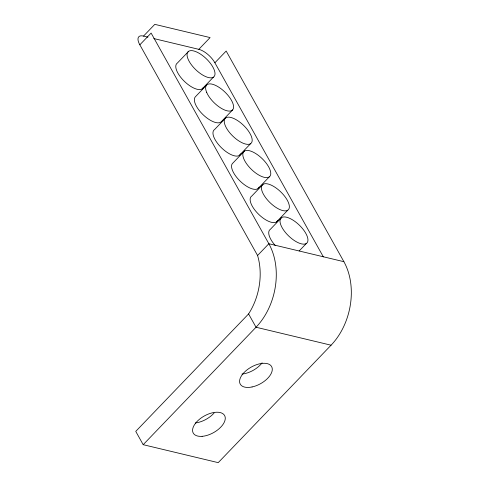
<?xml version="1.0" encoding="UTF-8"?>
<svg xmlns="http://www.w3.org/2000/svg" width="487" height="487" viewBox="0 0 487 487"><rect width="100%" height="100%" fill="white"/><g stroke="black" fill="none" stroke-linecap="round" stroke-linejoin="round"><path stroke-width="0.73" d="M323.356 256.88L214.883 62.78L226.163 51.038L343.895 261.696A59.907 44.043 -76.5 0 1 331.069 345.198L218.225 462.65L143.184 444.686L135.751 431.385L248.589 313.926A56.102 41.243 -76.5 0 0 257.574 255.48L139.836 44.816A14.701 6.215 43.9 0 1 143.519 36.093L154.799 24.35L210.092 37.584L198.812 49.333L153.837 38.564M139.836 44.816L151.122 33.073L268.854 243.731A59.907 44.043 -76.5 0 1 256.028 327.234L143.184 444.686M188.67 51.287L177.39 63.036A17.97 7.597 43.9 0 0 184.877 81.822A17.97 7.597 43.9 0 0 203.389 87.386M202.117 88.914L213.403 77.171A17.97 7.597 43.9 0 0 200.522 54.124A17.97 7.597 43.9 0 0 189.187 61.392A17.97 7.597 43.9 0 0 213.403 77.171M206.646 85.067L195.36 96.81A17.97 7.597 43.9 0 0 203.134 114.768A17.97 7.597 43.9 0 0 221.323 121.665L232.609 109.922M225.852 117.811L214.566 129.56A17.97 7.597 43.9 0 0 222.06 148.346A17.97 7.597 43.9 0 0 240.566 153.91M239.294 155.438L250.58 143.695A17.97 7.597 43.9 0 0 237.699 120.648A17.97 7.597 43.9 0 0 226.37 127.917A17.97 7.597 43.9 0 0 250.58 143.695M244.346 151.14L233.066 162.883A17.97 7.597 43.9 0 0 240.84 181.785A17.97 7.597 43.9 0 0 259.2 187.069M257.976 188.639L269.262 176.897A17.97 7.597 43.9 0 0 256.089 153.782A17.97 7.597 43.9 0 0 245.064 161.374A17.97 7.597 43.9 0 0 269.262 176.897M263.029 184.336L251.749 196.084A17.97 7.597 43.9 0 0 259.236 214.87A17.97 7.597 43.9 0 0 277.748 220.434M276.476 221.962L287.756 210.22A17.97 7.597 43.9 0 0 274.881 187.172A17.97 7.597 43.9 0 0 263.546 194.441A17.97 7.597 43.9 0 0 287.756 210.22M281.62 217.598L270.334 229.347A17.97 7.597 43.9 0 0 275.252 245.503M257.574 255.48L268.854 243.731L343.895 261.696M299.164 250.957L306.347 243.482A17.97 7.597 43.9 0 0 293.466 220.434A17.97 7.597 43.9 0 0 282.137 227.703A17.97 7.597 43.9 0 0 306.347 243.482M143.519 36.093L147.938 37.152M331.069 345.198L256.028 327.234L248.589 313.926M198.812 49.333A14.902 6.301 43.9 0 1 214.883 62.78M262.128 362.815A17.97 9.527 -29.2 0 1 241.942 374.071M214.091 413.006A17.97 9.527 -29.2 0 1 195.324 422.966M252.083 386.958A17.97 9.527 -29.2 0 0 271.63 366.614A17.97 9.527 -29.2 0 0 244.084 372.531A17.97 9.527 -29.2 0 0 252.083 386.958M202.105 436.334A17.97 9.527 -29.2 0 0 225.207 417.298A17.97 9.527 -29.2 0 0 199.439 419.283A17.97 9.527 -29.2 0 0 202.105 436.334M206.762 92.615A17.97 7.597 43.9 0 0 230.82 110.926A17.97 7.597 43.9 0 0 221.299 88.932A17.97 7.597 43.9 0 0 206.762 92.615"/></g></svg>
